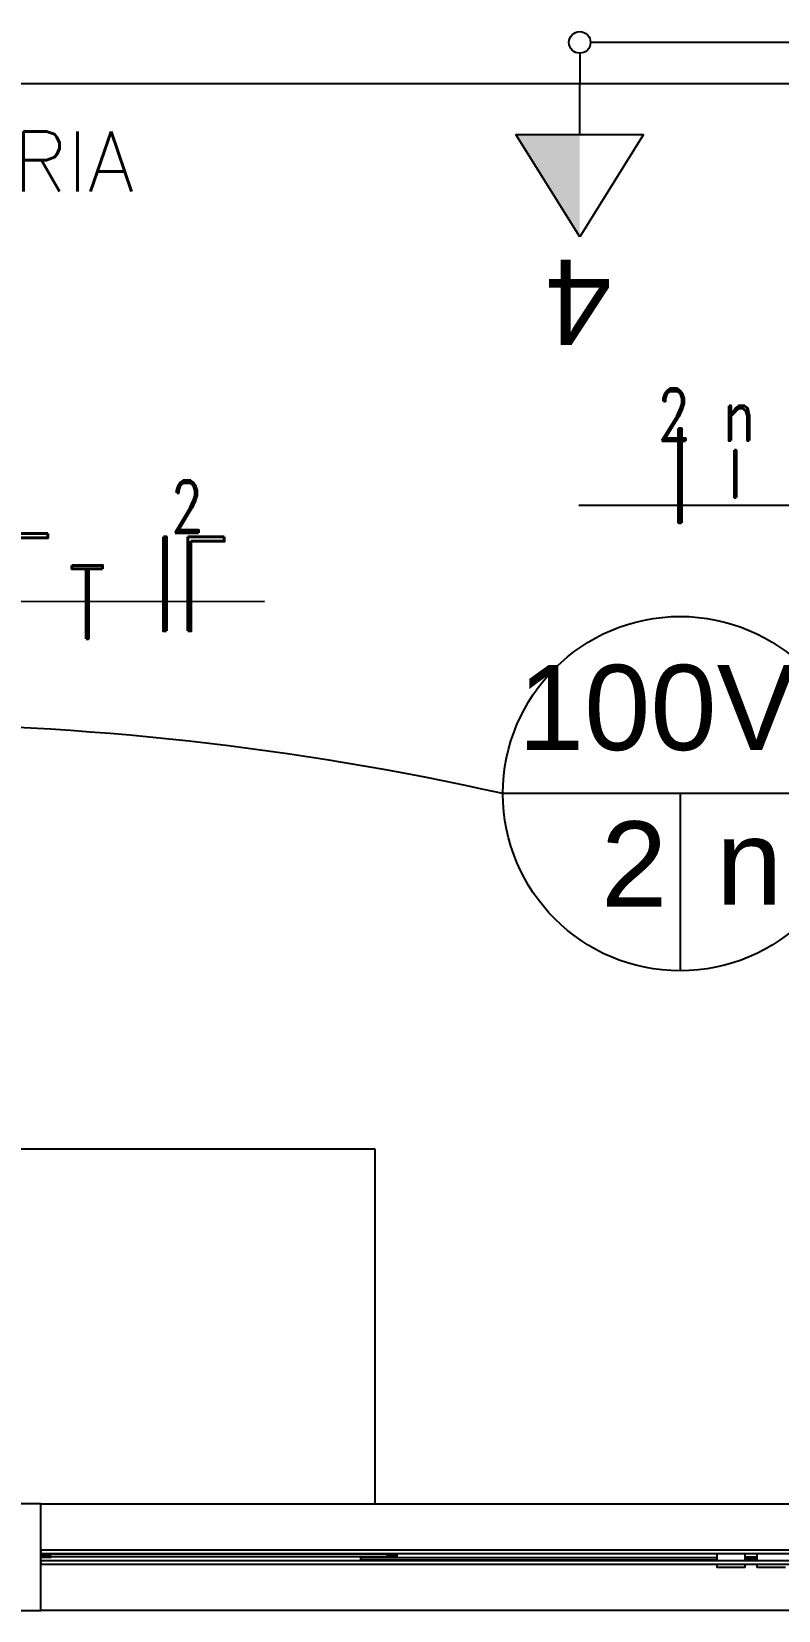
# Model space of a CAD drawing. Header units: millimetres. Extents: x -632.9 to -536.7, y 683.3 to 727.5.
# Drawn here: x -619.129 to -618.077, y 684.699 to 686.922 of the extents above; entities that cross this region are included whole.
import ezdxf
from ezdxf.enums import TextEntityAlignment as Align

# ---------------------------------------------------------------- set-up
doc = ezdxf.new("R2010")
doc.units = ezdxf.units.MM
doc.header["$MEASUREMENT"] = 0
for name, color, linetype in [('ARQUITETURA', 9, 'Continuous'), ('ELETRODUTO EMBUTIDO LAJE PAREDE', 2, 'Continuous'), ('ELETRODUTO LUMINÁRIA', 3, 'Continuous'), ('ELETRODUTO TEXTO', 2, 'Continuous'), ('PENA1', 2, 'Continuous')]:
    doc.layers.add(name, color=color, linetype=linetype)
doc.layers.add('LAYERCOMUM', color=252, linetype='Continuous', lineweight=25)
doc.layers.add('REDE ELETRICA', color=7, linetype='Continuous', lineweight=9)
doc.styles.add('GYN_Carimbo_Página', font='arial.ttf', dxfattribs={"height": 0.6})
doc.styles.add('GYN_Dispositivos', font='arial.ttf', dxfattribs={"height": 0.2})
doc.styles.add('ROMAND', font='romand__.ttf', dxfattribs={"width": 0.75})
doc.styles.add('SIMPLEX', font='simplex.shx')

# ---------------------------------------------------------------- blocks, each defined once
blk = doc.blocks.new('*U16')
for p, q in [((-0.3732, 0), (-0.4158, 0)), ((0.3732, 0), (-0.3732, 0)), ((0, 0), (0, -0.3732)), ((0.3732, 0), (0.4158, 0)), ((0, -0.3732), (0, -0.4158))]:
    blk.add_line(p, q)
blk.add_circle((0, 0), 0.4158)
at = {"color": 7, "style": 'GYN_Dispositivos'}
blk.add_attdef('P', text='', height=0.2, dxfattribs=at).set_placement((0, 0.1596), align=Align.BOTTOM_CENTER)
blk.add_attdef('CI', text='', height=0.2, dxfattribs=at).set_placement((-0.1596, 0), align=Align.TOP_RIGHT)
blk.add_attdef('CM', text='', height=0.2, dxfattribs=at).set_placement((0.1596, 0), align=Align.TOP_LEFT)
blk = doc.blocks.new('*U6')
for points in [[(0, 0.36), (-0.075, 0.24), (0, 0.24)], [(0, 0.24), (-0.075, 0.24), (-0.15, 0.12), (0, 0.12)]]:
    blk.add_hatch(color=256).paths.add_polyline_path(points)
for p, q in [((0, 0.36), (-0.15, 0.12)), ((0.15, 0.12), (0, 0.36)), ((-0.15, 0.12), (0.15, 0.12)), ((0, 0.12), (0, 0))]:
    blk.add_line(p, q)
at = {"layer": 'REDE ELETRICA', "style": 'GYN_Carimbo_Página'}
blk.add_attdef('CIRCUITO', text='', height=0.2, dxfattribs=at).set_placement((0, 0.5421), align=Align.MIDDLE_CENTER)

msp = doc.modelspace()

# ---------------------------------------------------------------- linework, layer by layer
at = {"layer": 'ARQUITETURA'}
for p, q in [((-619.7154, 686.8492), (-616.7154, 686.8492)), ((-619.7154, 685.3491), (-618.6455, 685.3491)), ((-618.6455, 685.3491), (-618.6455, 684.8492)), ((-619.1154, 684.8492), (-619.7154, 684.8492)), ((-619.1154, 684.6992), (-619.1154, 684.8492)), ((-619.1154, 684.8492), (-617.1154, 684.8492)), ((-619.1154, 684.7842), (-619.1154, 684.7792)), ((-617.1154, 684.7842), (-619.1154, 684.7842)), ((-619.1154, 684.7792), (-617.1154, 684.7792)), ((-619.1154, 684.7792), (-619.1154, 684.7782)), ((-619.101, 684.7782), (-619.101, 684.7792)), ((-618.6288, 684.7792), (-618.6288, 684.7782)), ((-618.6138, 684.7742), (-618.6138, 684.7792)), ((-618.1639, 684.7792), (-618.1639, 684.7692)), ((-618.1239, 684.7692), (-618.1239, 684.7792)), ((-618.107, 684.7692), (-618.107, 684.7792)), ((-619.1154, 684.7782), (-619.101, 684.7782)), ((-618.6154, 684.7782), (-619.1154, 684.7782)), ((-619.1154, 684.7782), (-619.1154, 684.7752)), ((-619.1154, 684.7752), (-619.1154, 684.7742)), ((-619.101, 684.7752), (-619.1154, 684.7752)), ((-619.1154, 684.7752), (-618.6154, 684.7752)), ((-619.1154, 684.7692), (-619.1154, 684.7742)), ((-619.1154, 684.7742), (-619.101, 684.7742)), ((-617.1154, 684.7692), (-619.1154, 684.7692)), ((-619.1154, 684.7692), (-619.1154, 684.7642)), ((-619.1154, 684.7642), (-617.1154, 684.7642)), ((-619.101, 684.7742), (-619.101, 684.7752)), ((-618.1639, 684.7732), (-618.6654, 684.7732)), ((-618.6654, 684.7732), (-618.6654, 684.7702)), ((-618.6654, 684.7702), (-618.1639, 684.7702)), ((-618.6288, 684.7782), (-618.6154, 684.7782)), ((-618.6288, 684.7752), (-618.6288, 684.7742)), ((-618.6154, 684.7752), (-618.6288, 684.7752)), ((-618.6288, 684.7742), (-618.6138, 684.7742)), ((-618.6154, 684.7782), (-618.6154, 684.7752)), ((-618.6154, 684.7752), (-618.6154, 684.7782)), ((-618.1639, 684.7642), (-618.1639, 684.7596)), ((-618.1459, 684.7596), (-618.1639, 684.7596)), ((-618.1239, 684.7596), (-618.1459, 684.7596)), ((-618.107, 684.7742), (-618.1239, 684.7742)), ((-618.1239, 684.7732), (-618.107, 684.7732)), ((-618.107, 684.7732), (-618.1239, 684.7732)), ((-618.107, 684.7702), (-618.1239, 684.7702)), ((-618.1239, 684.7702), (-618.107, 684.7702)), ((-618.1239, 684.7596), (-618.1239, 684.7642)), ((-618.107, 684.7596), (-618.107, 684.7642)), ((-618.087, 684.7596), (-618.107, 684.7596)), ((-618.067, 684.7596), (-618.087, 684.7596)), ((-621.2654, 684.6992), (-619.1154, 684.6992)), ((-617.1154, 684.6992), (-619.1154, 684.6992))]:
    msp.add_line(p, q, dxfattribs=at)
at = {"layer": 'ELETRODUTO EMBUTIDO LAJE PAREDE'}
for p, q in [((-618.3568, 686.8918), (-618.3568, 686.8492)), ((-617.0349, 686.9069), (-618.3416, 686.9069))]:
    msp.add_line(p, q, dxfattribs=at)
msp.add_circle((-618.3568, 686.9069), 0.0152, dxfattribs=at)
msp.add_arc((-619.3529, 681.8886), 4.0589, 77.3624, 102.6376, dxfattribs=at)
at = {"layer": 'LAYERCOMUM'}
msp.add_line((-618.3581, 686.2552), (-617.7373, 686.2552), dxfattribs=at)
at = {"layer": 'LAYERCOMUM', "linetype": 'Continuous'}
msp.add_line((-619.3287, 686.1196), (-618.8005, 686.1202), dxfattribs=at)

# ---------------------------------------------------------------- block references
at = {"layer": 'ELETRODUTO LUMINÁRIA'}
ref = msp.add_blockref('*U6', (-618.3568, 686.8492), dxfattribs=dict(at, xscale=-0.6000000000000001, yscale=0.6000000000000001, zscale=0.6000000000000001, rotation=180))
ref.add_attrib('CIRCUITO', '4', dxfattribs={"layer": 'REDE ELETRICA', "height": 0.12, "rotation": 180, "style": 'GYN_Carimbo_Página'}).set_placement((-618.3582, 686.541), align=Align.MIDDLE_CENTER)
ref = msp.add_blockref('*U16', (-618.2154, 685.8492), dxfattribs=dict(at, xscale=0.6000000000000001, yscale=0.6000000000000001, zscale=0.6000000000000001))
ref.add_attrib('P', ' 100VA', dxfattribs={"layer": '0', "color": 7, "height": 0.12, "style": 'GYN_Dispositivos'}).set_placement((-618.2154, 685.8745), align=Align.BOTTOM_CENTER)
ref.add_attrib('CI', '2', dxfattribs={"layer": '0', "color": 7, "height": 0.12, "style": 'GYN_Dispositivos'}).set_placement((-618.2336, 685.8101), align=Align.TOP_RIGHT)
ref.add_attrib('CM', ' n', dxfattribs={"layer": '0', "color": 7, "height": 0.12, "style": 'GYN_Dispositivos'}).set_placement((-618.2113, 685.8128), align=Align.TOP_LEFT)

# ---------------------------------------------------------------- texts
at = {"layer": 'ELETRODUTO TEXTO', "insert": (-619.6369, 686.7815), "char_height": 0.08463, "attachment_point": 1, "style": 'SIMPLEX'}
msp.add_mtext_dynamic_manual_height_columns('LAVANDERIA', width=0.946816, gutter_width=12.5, heights=[0], dxfattribs=at)
at = {"layer": 'PENA1', "style": 'ROMAND', "width": 0.75}
for s, height, p in [('2', 0.0737, (-618.2482, 686.3236, -0.3385)), ('n', 0.0737, (-618.156, 686.3241, -0.1692)), ('2', 0.0737, (-618.9336, 686.1943)), ('T', 0.1032, (-619.0783, 686.0363))]:
    msp.add_text(s, height=height, dxfattribs=at).set_placement(p, align=Align.BOTTOM_LEFT)
for height, p in [(0.1327, (-618.1963, 686.403)), (0.0663, (-618.1282, 686.3525, -0.1692)), (0.1327, (-618.9217, 686.2507))]:
    msp.add_text('I', height=height, rotation=180, dxfattribs=at).set_placement(p, align=Align.BOTTOM_LEFT)
at = {"layer": 'PENA1', "style": 'ROMAND', "text_generation_flag": 2, "width": 0.75}
for p in [(-619.174, 686.2554), (-618.9256, 686.2507)]:
    msp.add_text('L', height=0.1327, rotation=180, dxfattribs=at).set_placement(p, align=Align.BOTTOM_LEFT)

doc.saveas('drawing.dxf')
